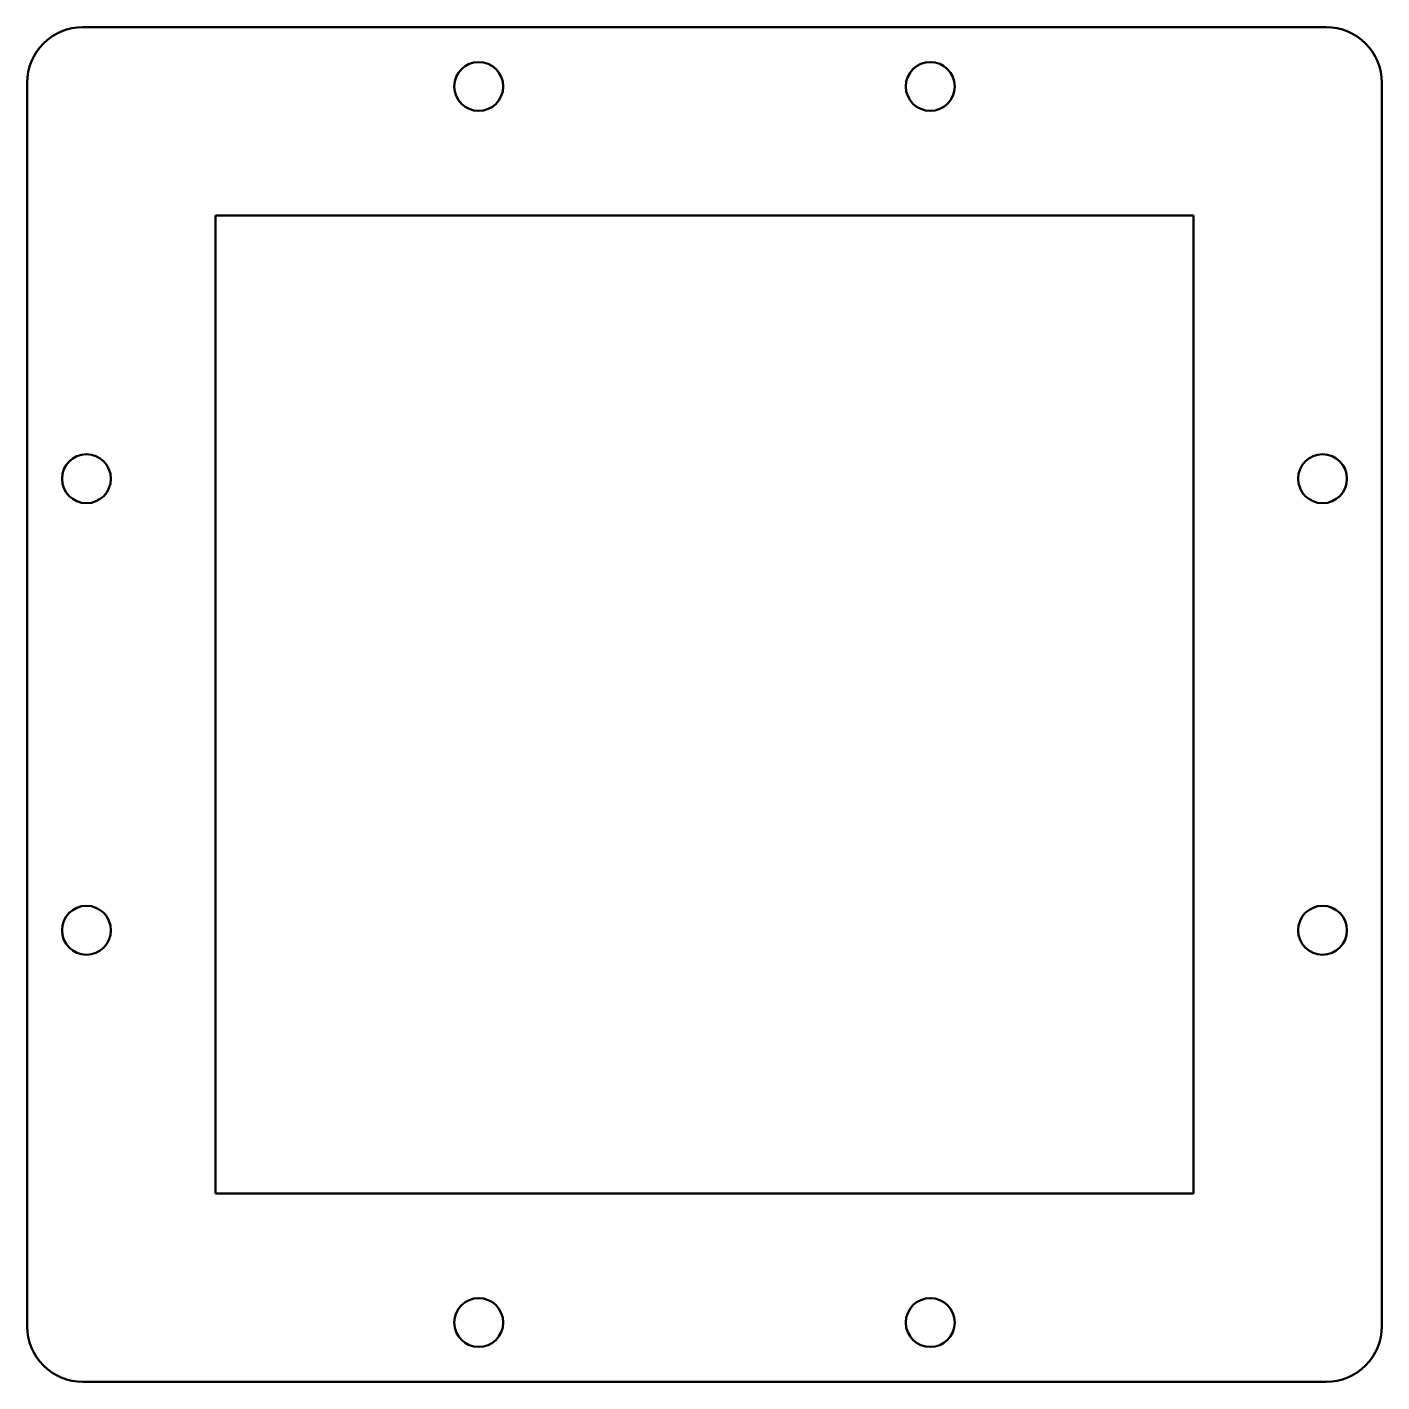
# Model space of a CAD drawing. Header units: millimetres. Extents: x 200 to 394, y 113 to 307.
import ezdxf

# ---------------------------------------------------------------- set-up
doc = ezdxf.new("R2010")
doc.units = ezdxf.units.MM
doc.layers.add('Visible (ISO)', color=7, linetype='Continuous', lineweight=50)

msp = doc.modelspace()

# ---------------------------------------------------------------- linework, layer by layer
at = {"layer": 'Visible (ISO)'}
for p, q in [((386, 307), (208, 307)), ((200, 299), (200, 121)), ((394, 121), (394, 299)), ((227, 140), (227, 280)), ((227, 280), (367, 280)), ((367, 280), (367, 140)), ((367, 140), (227, 140)), ((208, 113), (386, 113))]:
    msp.add_line(p, q, dxfattribs=at)
for centre in [(264.67, 298.5), (329.33, 298.5), (208.5, 242.33), (385.5, 242.33), (208.5, 177.67), (385.5, 177.67), (264.67, 121.5), (329.33, 121.5)]:
    msp.add_circle(centre, 3.5, dxfattribs=at)
for centre, start, end in [((208, 299), 90, 180), ((386, 299), 0, 90), ((208, 121), 180, 270), ((386, 121), 270, 0)]:
    msp.add_arc(centre, 8, start, end, dxfattribs=at)

doc.saveas('drawing.dxf')
